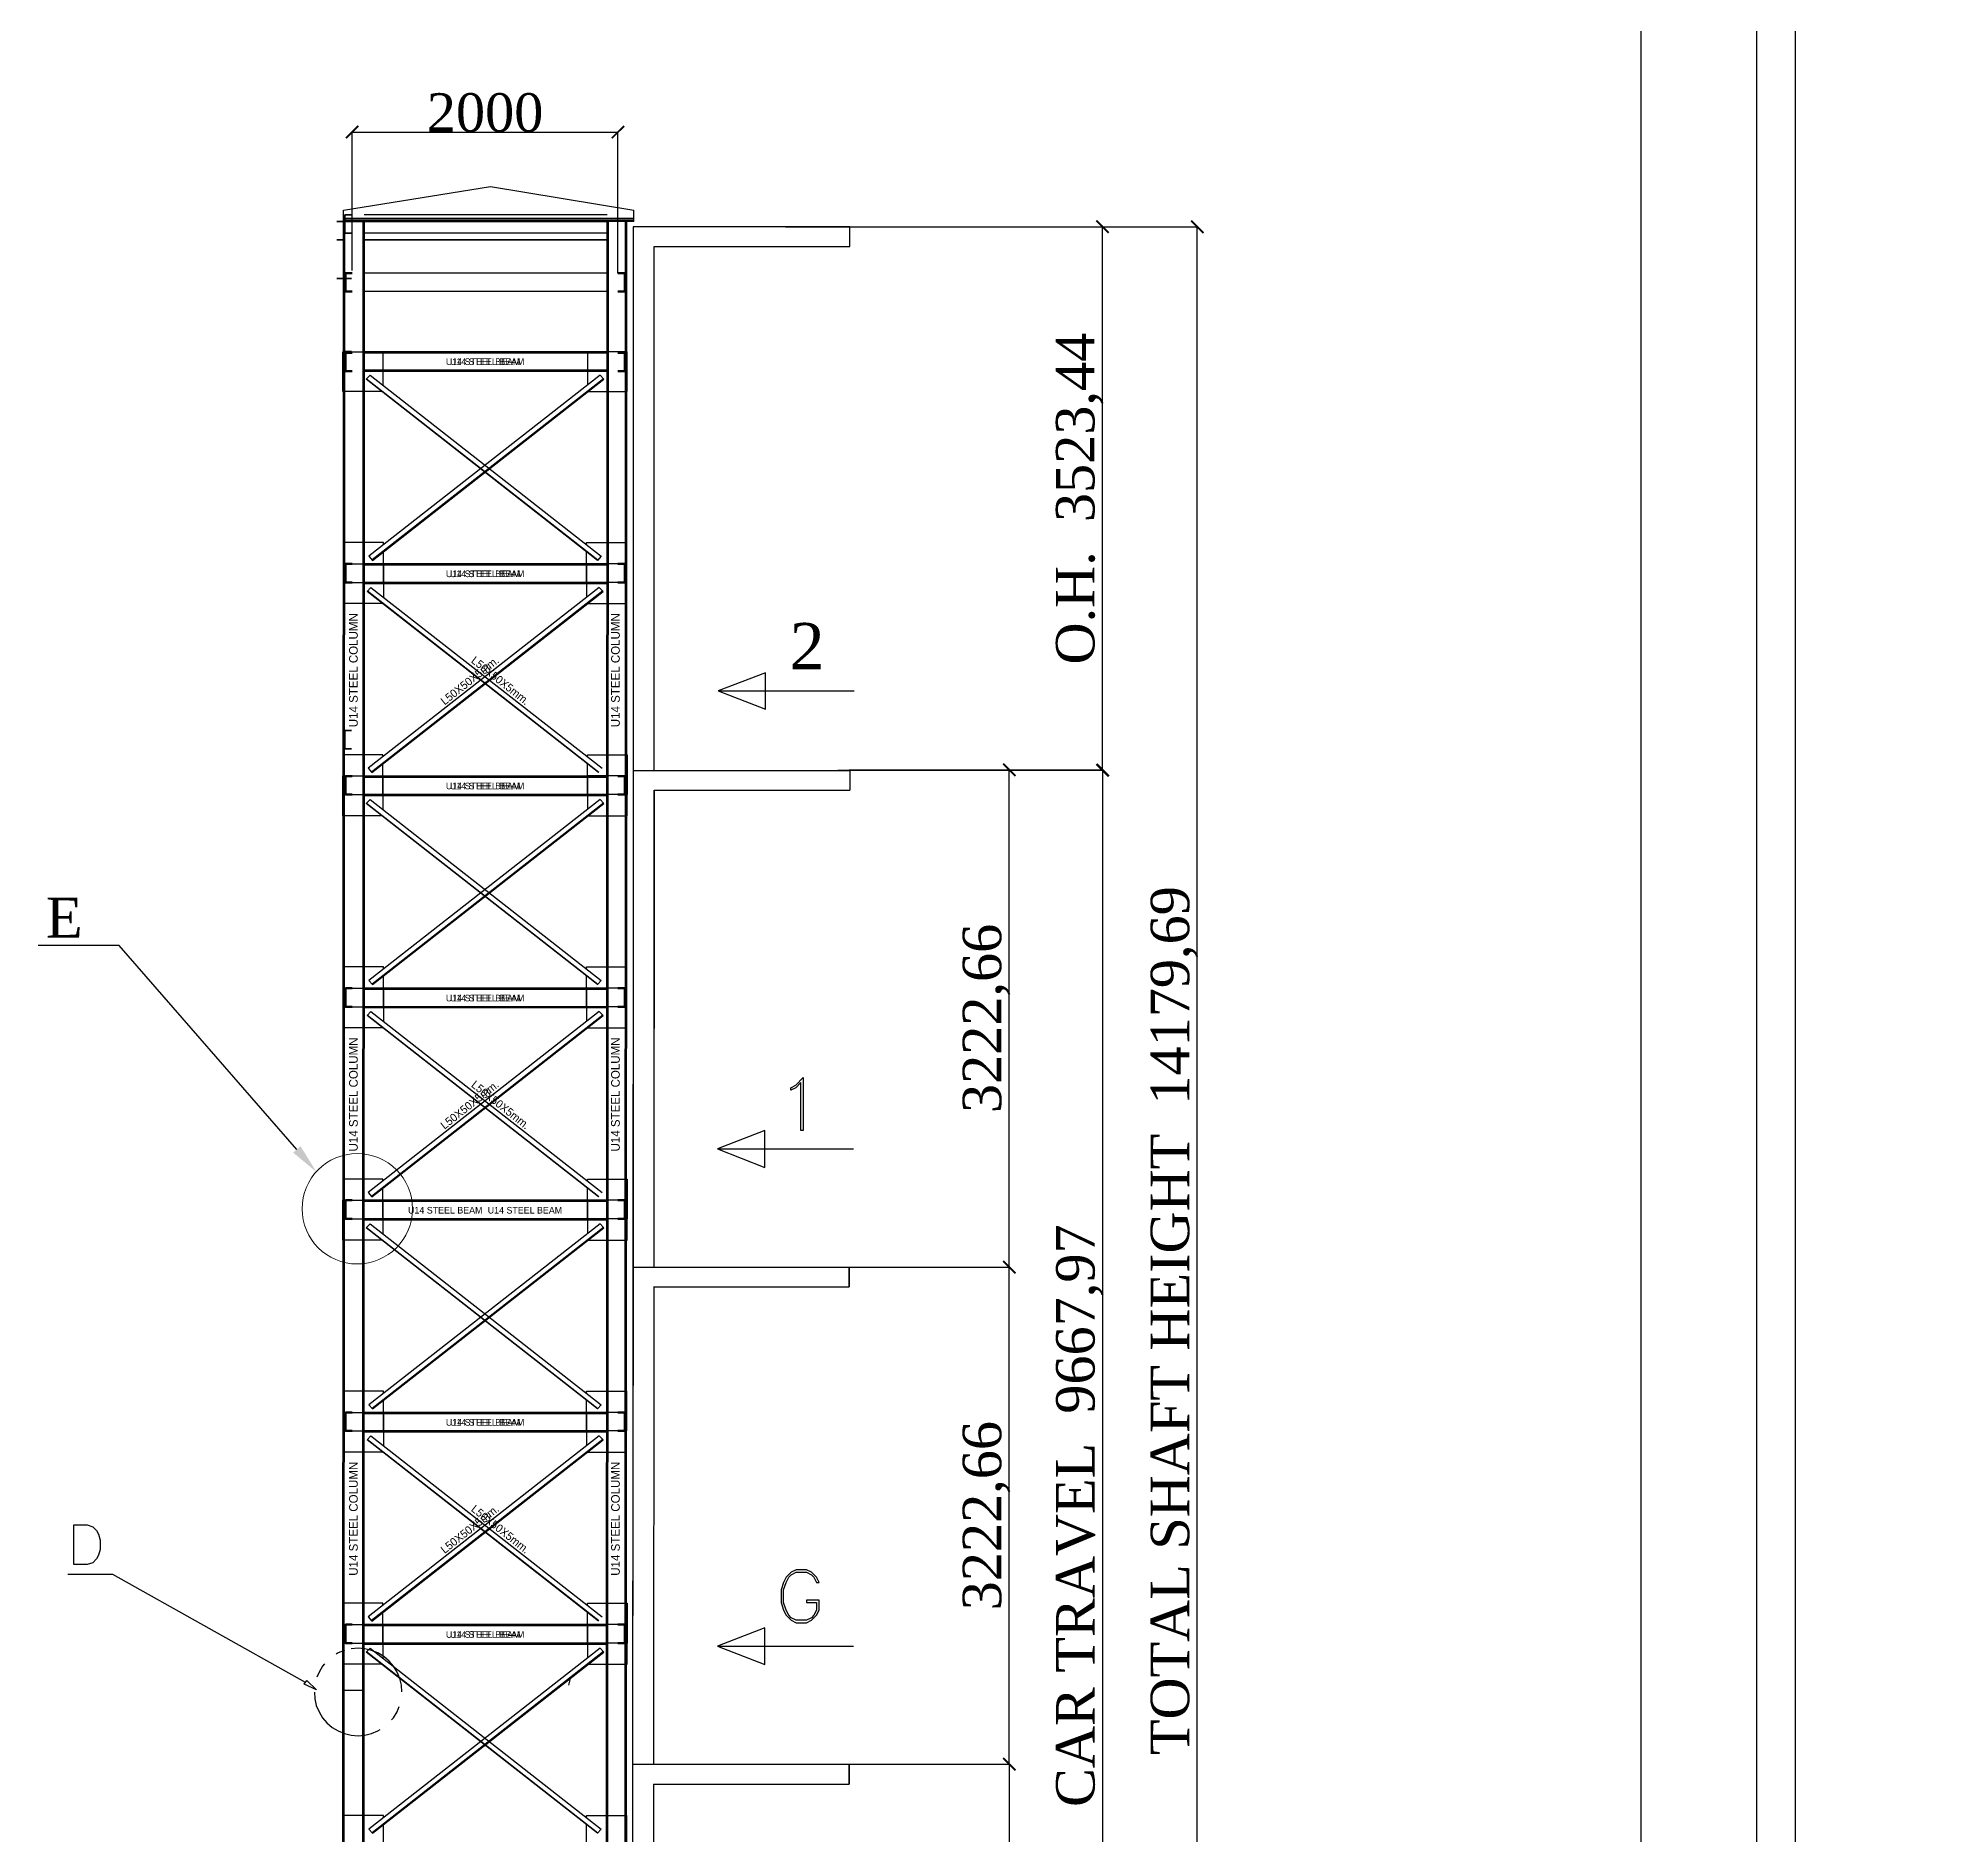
# Model space of a CAD drawing. Header units: millimetres. Extents: x -23396 to 106750, y 116 to 66281.
# Drawn here: x 51365 to 63702, y 42500 to 54147 of the extents above; entities that cross this region are included whole.
import ezdxf
from ezdxf import colors
from ezdxf.entities.mleader import LeaderData, LeaderLine
from ezdxf.math import Vec2, Vec3

# ---------------------------------------------------------------- set-up
doc = ezdxf.new("R2010")
doc.units = ezdxf.units.MM
doc.linetypes.add('CENTER', pattern=[50.8, 31.75, -6.35, 6.35, -6.35])
doc.layers.add('CL', color=2, linetype='CENTER', lineweight=0)
doc.layers.add('Wall', color=1, linetype='Continuous', lineweight=50)
doc.styles.add('Century Gothic$001H0', font='cent.shx')
doc.styles.add('nassar2', font='cent.shx', dxfattribs={"height": 60})
doc.dimstyles.new('Copy of ISO-25', dxfattribs={"dimtxt": 250, "dimasz": 80, "dimexe": 1.25, "dimexo": 0.625, "dimtad": 1, "dimtxsty": 'Century Gothic$001H0', "dimblk": 'ARCHTICK', "dimcen": 2.5, "dimadec": 0, "dimazin": 0, "dimtfac": 1, "dimtmove": 0, "dimatfit": 3, "dimfxl": 1, "dimarcsym": 0})

# ---------------------------------------------------------------- blocks, each defined once
blk = doc.blocks.new('upn st')
at = {"color": 0}
blk.add_line((200, -6199.87), (200, -200), dxfattribs=at)
at = {"linetype": 'Continuous'}
for points in [[(0, 0), (8999.558, 0), (8999.558, -6399.87), (0, -6399.87)], [(150, -150), (8849.558, -150), (8849.558, -6249.87), (150, -6249.87)], [(200, -200), (8799.558, -200), (8799.558, -6199.87), (200, -6199.87)]]:
    blk.add_lwpolyline(points, close=True, dxfattribs=at)
blk = doc.blocks.new('_ArchTick')
at = {"color": 0, "linetype": 'ByBlock', "const_width": 0.15}
blk.add_lwpolyline([(-0.5, -0.5), (0.5, 0.5)], dxfattribs=at)
blk = doc.blocks.new('*D271')
at = {"color": 0, "linetype": 'Continuous', "lineweight": -2, "transparency": 16777216}
for p, q in [((53401, 52640), (53401, 53539)), ((53401, 53538), (55123, 53538)), ((55123, 52624), (55123, 53539))]:
    blk.add_line(p, q, dxfattribs=at)
at = {"layer": 'Defpoints', "color": 0, "linetype": 'Continuous', "transparency": 16777216}
for p in [(55123, 53538), (53401, 52640), (55123, 52624)]:
    blk.add_point(p, dxfattribs=at)
at = {"color": 0, "linetype": 'Continuous', "lineweight": -2, "transparency": 16777216, "xscale": 80, "yscale": 80, "zscale": 80, "rotation": 180}
blk.add_blockref('_ArchTick', (53401, 53538), dxfattribs=at)
at = {"color": 0, "linetype": 'Continuous', "lineweight": -2, "transparency": 16777216, "xscale": 80, "yscale": 80, "zscale": 80}
blk.add_blockref('_ArchTick', (55123, 53538), dxfattribs=at)
at = {"color": 0, "linetype": 'Continuous', "transparency": 16777216, "insert": (54262, 53663), "char_height": 250, "attachment_point": 5, "style": 'Century Gothic$001H0'}
blk.add_mtext('2000', dxfattribs=at)
blk = doc.blocks.new('*D278')
at = {"color": 0, "linetype": 'Continuous', "lineweight": -2, "transparency": 16777216}
for p, q in [((56621, 42959), (57660, 42959)), ((57659, 42959), (57659, 39736)), ((56621, 39736), (57660, 39736))]:
    blk.add_line(p, q, dxfattribs=at)
at = {"layer": 'Defpoints', "color": 0, "linetype": 'Continuous', "transparency": 16777216}
for p in [(56621, 42959), (56621, 39736), (57659, 39736)]:
    blk.add_point(p, dxfattribs=at)
at = {"color": 0, "linetype": 'Continuous', "lineweight": -2, "transparency": 16777216, "xscale": 80, "yscale": 80, "zscale": 80}
for p, rotation in [((57659, 42959), 90), ((57659, 39736), 270)]:
    blk.add_blockref('_ArchTick', p, dxfattribs=dict(at, rotation=rotation))
at = {"color": 0, "linetype": 'Continuous', "transparency": 16777216, "insert": (57511, 41347), "char_height": 250, "attachment_point": 5, "rotation": 90, "style": 'Century Gothic$001H0'}
blk.add_mtext('3222,66', dxfattribs=at)
blk = doc.blocks.new('*D272')
at = {"color": 0, "linetype": 'Continuous', "lineweight": -2, "transparency": 16777216}
for p, q in [((56621, 46181), (57660, 46181)), ((57659, 42959), (57659, 46181)), ((56915, 42959), (57660, 42959))]:
    blk.add_line(p, q, dxfattribs=at)
at = {"layer": 'Defpoints', "color": 0, "linetype": 'Continuous', "transparency": 16777216}
for p in [(56621, 46181), (57659, 46181), (56915, 42959)]:
    blk.add_point(p, dxfattribs=at)
at = {"color": 0, "linetype": 'Continuous', "lineweight": -2, "transparency": 16777216, "xscale": 80, "yscale": 80, "zscale": 80}
for p, rotation in [((57659, 46181), 90), ((57659, 42959), 270)]:
    blk.add_blockref('_ArchTick', p, dxfattribs=dict(at, rotation=rotation))
at = {"color": 0, "linetype": 'Continuous', "transparency": 16777216, "insert": (57511, 44570), "char_height": 250, "attachment_point": 5, "rotation": 90, "style": 'Century Gothic$001H0'}
blk.add_mtext('3222,66', dxfattribs=at)
blk = doc.blocks.new('*D273')
at = {"color": 0, "linetype": 'Continuous', "lineweight": -2, "transparency": 16777216}
for p, q in [((56209, 52924), (58265, 52924)), ((58263, 49401), (58263, 52924)), ((56547, 49401), (58265, 49401))]:
    blk.add_line(p, q, dxfattribs=at)
at = {"layer": 'Defpoints', "color": 0, "linetype": 'Continuous', "transparency": 16777216}
for p in [(56209, 52924), (58263, 52924), (56547, 49401)]:
    blk.add_point(p, dxfattribs=at)
at = {"color": 0, "linetype": 'Continuous', "lineweight": -2, "transparency": 16777216, "xscale": 80, "yscale": 80, "zscale": 80}
for p, rotation in [((58263, 52924), 90), ((58263, 49401), 270)]:
    blk.add_blockref('_ArchTick', p, dxfattribs=dict(at, rotation=rotation))
at = {"color": 0, "linetype": 'Continuous', "transparency": 16777216, "insert": (58115, 51162), "char_height": 250, "attachment_point": 5, "rotation": 90, "style": 'Century Gothic$001H0'}
blk.add_mtext('O.H.  3523,44', dxfattribs=at)
blk = doc.blocks.new('*D275')
at = {"color": 0, "linetype": 'Continuous', "lineweight": -2, "transparency": 16777216}
for p, q in [((56621, 49404), (57660, 49404)), ((57659, 46181), (57659, 49404)), ((56915, 46181), (57660, 46181))]:
    blk.add_line(p, q, dxfattribs=at)
at = {"layer": 'Defpoints', "color": 0, "linetype": 'Continuous', "transparency": 16777216}
for p in [(56621, 49404), (57659, 49404), (56915, 46181)]:
    blk.add_point(p, dxfattribs=at)
at = {"color": 0, "linetype": 'Continuous', "lineweight": -2, "transparency": 16777216, "xscale": 80, "yscale": 80, "zscale": 80}
for p, rotation in [((57659, 49404), 90), ((57659, 46181), 270)]:
    blk.add_blockref('_ArchTick', p, dxfattribs=dict(at, rotation=rotation))
at = {"color": 0, "linetype": 'Continuous', "transparency": 16777216, "insert": (57511, 47793), "char_height": 250, "attachment_point": 5, "rotation": 90, "style": 'Century Gothic$001H0'}
blk.add_mtext('3222,66', dxfattribs=at)
blk = doc.blocks.new('*D276')
at = {"color": 0, "linetype": 'Continuous', "lineweight": -2, "transparency": 16777216}
for p, q in [((57141, 49404), (58266, 49404)), ((58265, 39736), (58265, 49404)), ((57141, 39736), (58266, 39736))]:
    blk.add_line(p, q, dxfattribs=at)
at = {"layer": 'Defpoints', "color": 0, "linetype": 'Continuous', "transparency": 16777216}
for p in [(57141, 49404), (58265, 49404), (57141, 39736)]:
    blk.add_point(p, dxfattribs=at)
at = {"color": 0, "linetype": 'Continuous', "lineweight": -2, "transparency": 16777216, "xscale": 80, "yscale": 80, "zscale": 80}
for p, rotation in [((58265, 49404), 90), ((58265, 39736), 270)]:
    blk.add_blockref('_ArchTick', p, dxfattribs=dict(at, rotation=rotation))
at = {"color": 0, "linetype": 'Continuous', "transparency": 16777216, "insert": (58116, 44570), "char_height": 250, "attachment_point": 5, "rotation": 90, "style": 'Century Gothic$001H0'}
blk.add_mtext('CAR TRAVEL  9667,97', dxfattribs=at)
blk = doc.blocks.new('*D277')
at = {"color": 0, "linetype": 'Continuous', "lineweight": -2, "transparency": 16777216}
for p, q in [((57141, 52924), (58879, 52924)), ((58877, 38744), (58877, 52924)), ((57141, 38744), (58879, 38744))]:
    blk.add_line(p, q, dxfattribs=at)
at = {"layer": 'Defpoints', "color": 0, "linetype": 'Continuous', "transparency": 16777216}
for p in [(57141, 52924), (58877, 52924), (57141, 38744)]:
    blk.add_point(p, dxfattribs=at)
at = {"color": 0, "linetype": 'Continuous', "lineweight": -2, "transparency": 16777216, "xscale": 80, "yscale": 80, "zscale": 80}
for p, rotation in [((58877, 52924), 90), ((58877, 38744), 270)]:
    blk.add_blockref('_ArchTick', p, dxfattribs=dict(at, rotation=rotation))
at = {"color": 0, "linetype": 'Continuous', "transparency": 16777216, "insert": (58729, 45834), "char_height": 250, "attachment_point": 5, "rotation": 90, "style": 'Century Gothic$001H0'}
blk.add_mtext('TOTAL SHAFT HEIGHT  14179,69', dxfattribs=at)

msp = doc.modelspace()

# ---------------------------------------------------------------- linework, layer by layer
at = {"color": 0}
for p, q in [((53344.138, 53031.253), (54296.111, 53185.941)), ((54296.111, 53185.941), (55224.837, 53031.253)), ((53344.31, 52958.55), (53300.654, 52958.55)), ((53300.654, 52958.55), (53344.31, 52958.55)), ((53340.013, 38751.105), (53344.31, 52958.55)), ((55224.837, 52976.726), (53342.505, 52976.726)), ((55224.837, 52967.616), (53342.505, 52967.616)), ((55224.837, 52958.55), (53342.505, 52958.55)), ((53344.31, 52958.55), (53344.31, 53031.339)), ((53344.31, 52958.55), (53478.931, 52958.55)), ((53344.31, 52838.538), (53344.31, 52958.55)), ((53344.31, 52958.55), (53344.31, 52838.538)), ((53348.607, 38751.105), (53352.904, 52958.55)), ((53353.419, 52882.194), (53353.419, 53002.249)), ((53353.419, 53002.249), (53397.076, 53002.249)), ((53397.076, 53002.249), (53353.419, 53002.249)), ((53353.419, 53002.249), (53353.419, 52882.194)), ((53397.076, 53002.249), (53353.419, 53002.249)), ((53353.419, 53002.249), (53353.419, 52882.194)), ((53470.337, 52958.55), (53466.041, 38751.105)), ((53478.931, 52958.55), (53474.634, 38751.105)), ((55052.189, 53002.249), (53478.931, 53002.249)), ((53480.736, 52958.55), (55053.994, 52958.55)), ((55053.994, 52958.55), (53480.736, 52958.55)), ((55047.892, 38751.105), (55052.189, 52958.636)), ((55192.396, 52958.636), (55055.97, 52958.636)), ((55056.486, 38751.105), (55060.783, 52958.636)), ((55168.591, 38751.105), (55172.888, 52958.636)), ((55177.185, 38751.105), (55181.482, 52958.636)), ((55224.837, 52958.55), (55224.837, 53031.253)), ((53300.654, 52838.538), (53344.31, 52838.538)), ((53344.31, 52838.538), (53300.654, 52838.538)), ((53397.076, 52882.194), (53353.419, 52882.194)), ((53353.419, 52882.194), (53397.076, 52882.194)), ((53397.076, 52882.194), (53353.419, 52882.194)), ((55052.189, 52882.194), (53478.931, 52882.194)), ((53480.736, 52838.495), (55053.994, 52838.495)), ((55053.994, 52838.495), (53480.736, 52838.495)), ((56624.845, 52924.089), (55220.541, 52924.089)), ((55220.541, 52924.089), (55220.541, 45413.109)), ((56624.845, 52796.73), (56624.845, 52924.089)), ((55356.966, 49400.651), (55356.966, 52796.73)), ((55356.966, 52796.73), (56624.845, 52796.73)), ((53300.654, 52589.062), (53344.31, 52589.062)), ((53344.31, 52589.062), (53300.654, 52589.062)), ((53353.419, 52503.554), (53353.419, 52623.609)), ((53353.419, 52623.609), (53397.076, 52623.609)), ((53397.076, 52623.609), (53353.419, 52623.609)), ((53353.419, 52623.609), (53353.419, 52503.554)), ((53397.076, 52623.609), (53353.419, 52623.609)), ((53353.419, 52623.609), (53353.419, 52503.554)), ((53397.076, 52589.062), (53353.419, 52589.062)), ((53353.419, 52589.062), (53397.076, 52589.062)), ((53397.076, 52589.062), (53353.419, 52589.062)), ((55052.189, 52623.651), (53478.931, 52623.651)), ((55052.189, 52503.597), (53478.931, 52503.597)), ((53397.076, 52116.748), (53353.419, 52116.748)), ((53353.419, 52116.748), (53397.076, 52116.748)), ((53397.076, 52116.748), (53353.419, 52116.748)), ((55047.763, 52114.128), (53476.31, 52114.128)), ((53476.31, 52114.128), (55047.763, 52114.128)), ((55047.763, 52107.683), (53476.31, 52107.683)), ((53476.31, 52107.683), (55047.763, 52107.683)), ((55047.763, 51994.073), (53476.31, 51994.073)), ((53476.31, 51994.073), (55047.763, 51994.073)), ((55047.763, 51987.628), (53476.31, 51987.628)), ((53476.31, 51987.628), (55047.763, 51987.628)), ((55047.763, 50739.128), (53476.31, 50739.128)), ((53476.31, 50739.128), (55047.763, 50739.128)), ((55047.763, 50732.683), (53476.31, 50732.683)), ((53476.31, 50732.683), (55047.763, 50732.683)), ((55047.763, 50619.073), (53476.31, 50619.073)), ((53476.31, 50619.073), (55047.763, 50619.073)), ((55047.763, 50612.628), (53476.31, 50612.628)), ((53476.31, 50612.628), (55047.763, 50612.628)), ((56079.142, 50033.667), (55771.701, 49915.417)), ((56079.142, 49797.167), (56079.142, 50033.667)), ((55771.701, 49915.417), (56653.935, 49915.417)), ((55771.701, 49915.417), (56079.142, 49797.167)), ((53353.419, 49539.741), (53353.419, 49659.796)), ((53353.419, 49659.796), (53397.076, 49659.796)), ((53397.076, 49659.796), (53353.419, 49659.796)), ((53353.419, 49659.796), (53353.419, 49539.741)), ((53397.076, 49659.796), (53353.419, 49659.796)), ((53353.419, 49659.796), (53353.419, 49539.741)), ((53397.076, 49539.741), (53353.419, 49539.741)), ((53353.419, 49539.741), (53397.076, 49539.741)), ((53397.076, 49539.741), (53353.419, 49539.741)), ((55047.763, 49364.128), (53476.31, 49364.128)), ((53476.31, 49364.128), (55047.763, 49364.128)), ((55047.763, 49357.683), (53476.31, 49357.683)), ((53476.31, 49357.683), (55047.763, 49357.683)), ((55220.541, 49400.651), (56624.845, 49400.651)), ((56624.845, 49400.651), (56624.845, 49273.335)), ((55047.763, 49244.073), (53476.31, 49244.073)), ((53476.31, 49244.073), (55047.763, 49244.073)), ((55047.763, 49237.628), (53476.31, 49237.628)), ((53476.31, 49237.628), (55047.763, 49237.628)), ((55356.966, 49273.335), (55354.862, 46181.433)), ((55356.966, 49273.335), (56624.845, 49273.335)), ((55356.966, 46181.433), (55356.966, 49273.335)), ((55220.541, 48979.558), (55216.244, 42537.683)), ((55220.541, 48979.558), (55216.244, 38751.148)), ((55047.763, 47989.128), (53476.31, 47989.128)), ((53476.31, 47989.128), (55047.763, 47989.128)), ((55047.763, 47982.683), (53476.31, 47982.683)), ((53476.31, 47982.683), (55047.763, 47982.683)), ((55047.763, 47869.073), (53476.31, 47869.073)), ((53476.31, 47869.073), (55047.763, 47869.073)), ((55047.763, 47862.628), (53476.31, 47862.628)), ((53476.31, 47862.628), (55047.763, 47862.628)), ((56274.908, 47360.109), (56324.021, 47409.265)), ((56307.65, 47376.523), (56274.908, 47343.78)), ((56307.65, 47065.472), (56307.65, 47376.523)), ((56324.021, 47409.265), (56324.021, 47065.472)), ((56242.166, 47343.78), (56274.908, 47360.109)), ((56274.908, 47343.78), (56242.166, 47327.366)), ((56242.166, 47327.366), (56242.166, 47343.78)), ((56074.845, 47065.472), (55767.404, 46947.222)), ((56074.845, 46827.21), (56074.845, 47065.472)), ((56324.021, 47065.472), (56307.65, 47065.472)), ((55767.404, 46947.222), (56649.638, 46947.222)), ((55767.404, 46947.222), (56074.845, 46827.21)), ((55047.763, 46614.128), (53476.31, 46614.128)), ((53476.31, 46614.128), (55047.763, 46614.128)), ((55047.763, 46607.683), (53476.31, 46607.683)), ((53476.31, 46607.683), (55047.763, 46607.683)), ((55047.763, 46494.073), (53476.31, 46494.073)), ((53476.31, 46494.073), (55047.763, 46494.073)), ((55047.763, 46487.628), (53476.31, 46487.628)), ((53476.31, 46487.628), (55047.763, 46487.628)), ((55220.541, 46181.433), (56620.548, 46181.433)), ((56620.548, 46181.433), (56620.548, 46052.269)), ((56620.548, 46052.269), (56620.548, 46181.433)), ((55354.775, 46052.269), (55352.669, 42958.776)), ((55352.669, 46052.269), (56620.548, 46052.269)), ((55356.966, 45834.202), (55356.966, 46052.269)), ((55047.763, 45239.128), (53476.31, 45239.128)), ((53476.31, 45239.128), (55047.763, 45239.128)), ((55047.763, 45232.683), (53476.31, 45232.683)), ((53476.31, 45232.683), (55047.763, 45232.683)), ((55047.763, 45119.073), (53476.31, 45119.073)), ((53476.31, 45119.073), (55047.763, 45119.073)), ((55047.763, 45112.628), (53476.31, 45112.628)), ((53476.31, 45112.628), (55047.763, 45112.628)), ((51597.656, 44252.953), (51597.656, 44509.476)), ((51597.656, 44509.476), (51683.164, 44509.476)), ((51683.164, 44509.476), (51719.558, 44498.519)), ((51719.558, 44498.519), (51744.996, 44473.082)), ((51744.996, 44473.082), (51757.757, 44449.449)), ((51757.757, 44449.449), (51768.672, 44411.25)), ((51757.757, 44313.023), (51744.996, 44289.304)), ((51768.672, 44351.179), (51757.757, 44313.023)), ((51768.672, 44411.25), (51768.672, 44351.179)), ((51850.527, 44189.316), (51557.652, 44189.316)), ((51683.164, 44252.953), (51597.656, 44252.953)), ((51719.558, 44263.867), (51683.164, 44252.953)), ((51744.996, 44289.304), (51719.558, 44263.867)), ((53097.437, 43489.011), (51850.527, 44189.316)), ((56213.076, 44170.28), (56196.705, 44137.538)), ((56245.818, 44203.023), (56213.076, 44170.28)), ((56213.076, 44137.538), (56229.447, 44170.28)), ((56229.447, 44170.28), (56245.818, 44186.609)), ((56278.56, 44219.351), (56245.818, 44203.023)), ((56245.818, 44186.609), (56278.56, 44203.023)), ((56344.044, 44219.351), (56278.56, 44219.351)), ((56278.56, 44203.023), (56344.044, 44203.023)), ((56376.787, 44203.023), (56344.044, 44219.351)), ((56344.044, 44203.023), (56376.787, 44186.609)), ((56409.529, 44170.28), (56376.787, 44203.023)), ((56376.787, 44186.609), (56393.158, 44170.28)), ((56393.158, 44170.28), (56409.529, 44137.538)), ((56425.9, 44137.538), (56409.529, 44170.28)), ((56196.705, 44137.538), (56180.334, 44088.382)), ((56180.334, 44088.382), (56180.334, 44006.526)), ((56196.705, 44088.382), (56213.076, 44137.538)), ((56196.705, 44006.526), (56196.705, 44088.382)), ((56409.529, 44137.538), (56425.9, 44137.538)), ((56180.334, 44006.526), (56196.705, 43957.413)), ((56213.076, 43957.413), (56196.705, 44006.526)), ((56196.705, 43957.413), (56213.076, 43924.671)), ((56229.447, 43924.671), (56213.076, 43957.413)), ((56213.076, 43924.671), (56245.818, 43891.886)), ((56245.818, 43908.3), (56229.447, 43924.671)), ((56344.044, 44022.898), (56344.044, 44006.526)), ((56425.9, 44022.898), (56344.044, 44022.898)), ((56344.044, 44006.526), (56409.529, 44006.526)), ((56393.158, 43924.671), (56376.787, 43908.3)), ((56376.787, 43891.886), (56409.529, 43924.671)), ((56409.529, 43957.413), (56393.158, 43924.671)), ((56409.529, 44006.526), (56409.529, 43957.413)), ((56409.529, 43924.671), (56425.9, 43957.413)), ((56425.9, 43957.413), (56425.9, 44022.898)), ((55047.763, 43864.128), (53476.31, 43864.128)), ((53476.31, 43864.128), (55047.763, 43864.128)), ((55047.763, 43857.683), (53476.31, 43857.683)), ((53476.31, 43857.683), (55047.763, 43857.683)), ((56074.845, 43842.816), (55767.404, 43724.566)), ((56074.845, 43604.554), (56074.845, 43842.816)), ((56278.56, 43891.886), (56245.818, 43908.3)), ((56245.818, 43891.886), (56278.56, 43875.558)), ((56344.044, 43891.886), (56278.56, 43891.886)), ((56278.56, 43875.558), (56344.044, 43875.558)), ((56376.787, 43908.3), (56344.044, 43891.886)), ((56344.044, 43875.558), (56376.787, 43891.886)), ((53310.261, 43679.964), (53297.5, 43672.703)), ((53350.265, 43696.379), (53310.261, 43679.964)), ((53439.382, 43710.859), (53393.922, 43707.25)), ((53483.039, 43707.25), (53439.382, 43710.859)), ((55047.763, 43744.073), (53476.31, 43744.073)), ((53476.31, 43744.073), (55047.763, 43744.073)), ((55047.763, 43737.628), (53476.31, 43737.628)), ((53476.31, 43737.628), (55047.763, 43737.628)), ((53526.695, 43696.379), (53483.039, 43707.25)), ((53566.742, 43679.964), (53526.695, 43696.379)), ((53604.941, 43656.332), (53566.742, 43679.964)), ((55767.404, 43724.566), (56649.638, 43724.566)), ((55767.404, 43724.566), (56074.845, 43604.554)), ((53186.554, 43556.257), (53171.988, 43523.515)), ((53208.382, 43594.457), (53186.554, 43556.257)), ((53221.101, 43609.023), (53208.382, 43594.457)), ((53639.488, 43627.199), (53604.941, 43656.332)), ((53668.578, 43594.457), (53639.488, 43627.199)), ((53692.254, 43556.257), (53668.578, 43594.457)), ((53708.625, 43514.449), (53692.254, 43556.257)), ((53090.132, 43478.054), (53106.504, 43501.73)), ((53170.183, 43441.703), (53090.132, 43478.054)), ((53170.183, 43441.703), (53090.132, 43478.054)), ((53106.504, 43501.73), (53170.183, 43441.703)), ((53106.504, 43501.73), (53170.183, 43441.703)), ((53338.209, 43439.855), (53474.634, 43439.855)), ((53719.539, 43470.75), (53708.625, 43514.449)), ((53723.148, 43427.136), (53719.539, 43470.75)), ((54804.535, 43470.75), (54815.449, 43514.449)), ((53155.617, 43425.289), (53159.269, 43383.48)), ((53159.269, 43383.48), (53168.379, 43339.867)), ((53168.379, 43339.867), (53186.554, 43297.972)), ((53692.254, 43297.972), (53704.972, 43332.562)), ((53186.554, 43297.972), (53208.382, 43259.773)), ((53208.382, 43259.773), (53237.472, 43227.031)), ((53237.472, 43227.031), (53272.062, 43197.898)), ((53272.062, 43197.898), (53310.261, 43174.308)), ((53566.742, 43174.308), (53581.265, 43183.418)), ((53655.859, 43247.054), (53668.578, 43259.773)), ((53668.578, 43259.773), (53692.254, 43297.972)), ((53310.261, 43174.308), (53350.265, 43157.937)), ((53350.265, 43157.937), (53393.922, 43146.98)), ((53393.922, 43146.98), (53439.382, 43143.371)), ((53439.382, 43143.371), (53483.039, 43146.98)), ((53483.039, 43146.98), (53526.695, 43157.937)), ((53526.695, 43157.937), (53566.742, 43174.308)), ((55218.012, 42959.366), (56620.548, 42958.776)), ((56620.548, 42958.776), (56620.548, 42829.612)), ((56620.548, 42829.612), (56620.548, 42958.776)), ((55352.669, 42829.612), (55352.669, 39736.12)), ((55352.669, 42829.612), (56620.548, 42829.612))]:
    msp.add_line(p, q, dxfattribs=at)
at = {"linetype": 'Continuous'}
for p, q in [((53494.556, 51938.721), (54992.993, 50764.564)), ((55029.517, 51938.721), (53531.081, 50764.564)), ((53509.719, 50788.822), (53533.454, 50761.868)), ((55014.354, 50788.822), (54990.619, 50761.868)), ((53500.112, 50563.633), (54998.549, 49389.651)), ((55023.961, 50563.633), (53525.525, 49389.651)), ((53504.163, 49413.91), (53527.898, 49386.956)), ((53494.556, 49188.721), (54992.993, 48014.564)), ((55029.517, 49188.721), (53531.081, 48014.564)), ((53509.719, 48038.822), (53533.454, 48011.868)), ((55014.354, 48038.822), (54990.619, 48011.868)), ((53500.112, 47813.633), (54998.549, 46639.651)), ((55023.961, 47813.633), (53525.525, 46639.651)), ((53504.163, 46663.91), (53527.898, 46636.956)), ((53494.556, 46438.721), (54992.993, 45264.564)), ((55029.517, 46438.721), (53531.081, 45264.564)), ((53509.719, 45288.822), (53533.454, 45261.868)), ((55014.354, 45288.822), (54990.619, 45261.868)), ((53500.112, 45063.633), (54998.549, 43889.651)), ((55023.961, 45063.633), (53525.525, 43889.651)), ((53504.163, 43913.91), (53527.898, 43886.956)), ((53494.556, 43688.721), (54992.993, 42514.564)), ((55029.517, 43688.721), (53531.081, 42514.564)), ((53509.719, 42538.822), (53533.454, 42511.868)), ((55014.354, 42538.822), (54990.619, 42511.868))]:
    msp.add_line(p, q, dxfattribs=at)
for points in [[(53593.823, 51856.403), (53340.881, 51856.403), (53340.881, 52114.216), (53598.694, 52114.216), (53598.694, 51897.922)], [(54930.251, 51856.403), (55183.192, 51856.403), (55183.192, 52114.216), (54925.38, 52114.216), (54925.38, 51897.922)], [(54990.619, 50761.868), (53492.059, 51936.145), (53517.029, 51961.902), (55014.354, 50788.822)], [(53533.454, 50761.868), (55032.014, 51936.145), (55007.044, 51961.902), (53509.719, 50788.822)], [(53604.208, 50862.849), (53604.208, 50876.886), (53346.396, 50876.886), (53346.396, 50619.073), (53604.208, 50619.073), (53604.208, 50817.311)], [(54919.865, 50862.849), (54919.865, 50876.886), (55177.678, 50876.886), (55177.678, 50619.073), (54919.865, 50619.073), (54919.865, 50817.311)], [(53599.394, 50481.316), (53346.437, 50481.316), (53346.437, 50739.128), (53604.25, 50739.128), (53604.25, 50522.844)], [(54924.68, 50481.316), (55177.636, 50481.316), (55177.636, 50739.128), (54919.824, 50739.128), (54919.824, 50522.844)], [(54996.175, 49386.956), (53497.615, 50561.058), (53522.585, 50586.814), (55019.91, 49413.91)], [(53527.898, 49386.956), (55026.458, 50561.058), (55001.488, 50586.814), (53504.163, 49413.91)], [(53598.652, 49487.926), (53598.652, 49501.973), (53340.84, 49501.973), (53340.84, 49244.161), (53598.652, 49244.161), (53598.652, 49442.391)], [(54925.421, 49487.926), (54925.421, 49501.973), (55183.234, 49501.973), (55183.234, 49244.161), (54925.421, 49244.161), (54925.421, 49442.391)], [(53593.823, 49106.403), (53340.881, 49106.403), (53340.881, 49364.216), (53598.694, 49364.216), (53598.694, 49147.922)], [(54930.251, 49106.403), (55183.192, 49106.403), (55183.192, 49364.216), (54925.38, 49364.216), (54925.38, 49147.922)], [(54990.619, 48011.868), (53492.059, 49186.145), (53517.029, 49211.902), (55014.354, 48038.822)], [(53533.454, 48011.868), (55032.014, 49186.145), (55007.044, 49211.902), (53509.719, 48038.822)], [(53604.208, 48112.849), (53604.208, 48126.886), (53346.396, 48126.886), (53346.396, 47869.073), (53604.208, 47869.073), (53604.208, 48067.311)], [(54919.865, 48112.849), (54919.865, 48126.886), (55177.678, 48126.886), (55177.678, 47869.073), (54919.865, 47869.073), (54919.865, 48067.311)], [(53599.394, 47731.316), (53346.437, 47731.316), (53346.437, 47989.128), (53604.25, 47989.128), (53604.25, 47772.844)], [(54924.68, 47731.316), (55177.636, 47731.316), (55177.636, 47989.128), (54919.824, 47989.128), (54919.824, 47772.844)], [(54996.175, 46636.956), (53497.615, 47811.058), (53522.585, 47836.814), (55019.91, 46663.91)], [(53527.898, 46636.956), (55026.458, 47811.058), (55001.488, 47836.814), (53504.163, 46663.91)], [(53598.652, 46737.926), (53598.652, 46751.973), (53340.84, 46751.973), (53340.84, 46494.161), (53598.652, 46494.161), (53598.652, 46692.391)], [(54925.421, 46737.926), (54925.421, 46751.973), (55183.234, 46751.973), (55183.234, 46494.161), (54925.421, 46494.161), (54925.421, 46692.391)], [(53593.823, 46356.403), (53340.881, 46356.403), (53340.881, 46614.216), (53598.694, 46614.216), (53598.694, 46397.922)], [(54930.251, 46356.403), (55183.192, 46356.403), (55183.192, 46614.216), (54925.38, 46614.216), (54925.38, 46397.922)], [(54990.619, 45261.868), (53492.059, 46436.145), (53517.029, 46461.902), (55014.354, 45288.822)], [(53533.454, 45261.868), (55032.014, 46436.145), (55007.044, 46461.902), (53509.719, 45288.822)], [(53604.208, 45362.849), (53604.208, 45376.886), (53346.396, 45376.886), (53346.396, 45119.073), (53604.208, 45119.073), (53604.208, 45317.311)], [(54919.865, 45362.849), (54919.865, 45376.886), (55177.678, 45376.886), (55177.678, 45119.073), (54919.865, 45119.073), (54919.865, 45317.311)], [(53599.394, 44981.316), (53346.437, 44981.316), (53346.437, 45239.128), (53604.25, 45239.128), (53604.25, 45022.844)], [(54924.68, 44981.316), (55177.636, 44981.316), (55177.636, 45239.128), (54919.824, 45239.128), (54919.824, 45022.844)], [(54996.175, 43886.956), (53497.615, 45061.058), (53522.585, 45086.814), (55019.91, 43913.91)], [(53527.898, 43886.956), (55026.458, 45061.058), (55001.488, 45086.814), (53504.163, 43913.91)], [(53598.652, 43987.926), (53598.652, 44001.973), (53340.84, 44001.973), (53340.84, 43744.161), (53598.652, 43744.161), (53598.652, 43942.391)], [(54925.421, 43987.926), (54925.421, 44001.973), (55183.234, 44001.973), (55183.234, 43744.161), (54925.421, 43744.161), (54925.421, 43942.391)], [(53593.823, 43606.403), (53340.881, 43606.403), (53340.881, 43864.216), (53598.694, 43864.216), (53598.694, 43647.922)], [(54930.251, 43606.403), (55183.192, 43606.403), (55183.192, 43864.216), (54925.38, 43864.216), (54925.38, 43647.922)], [(54990.619, 42511.868), (53492.059, 43686.145), (53517.029, 43711.902), (55014.354, 42538.822)], [(53533.454, 42511.868), (55032.014, 43686.145), (55007.044, 43711.902), (53509.719, 42538.822)], [(53604.208, 42612.849), (53604.208, 42626.886), (53346.396, 42626.886), (53346.396, 42369.073), (53604.208, 42369.073), (53604.208, 42567.311)], [(54919.865, 42612.849), (54919.865, 42626.886), (55177.678, 42626.886), (55177.678, 42369.073), (54919.865, 42369.073), (54919.865, 42567.311)]]:
    msp.add_lwpolyline(points, dxfattribs=at)
at = {"layer": 'CL', "linetype": 'Continuous'}
msp.add_circle((53433.8, 46559.147), 357.886, dxfattribs=at)
at = {"layer": 'Wall'}
for p, q in [((53357.544, 52503.554), (53357.544, 52623.609)), ((53357.544, 52623.609), (53401.201, 52623.609)), ((53401.201, 52623.609), (53357.544, 52623.609)), ((53357.544, 52623.609), (53357.544, 52503.554)), ((53401.201, 52623.609), (53357.544, 52623.609)), ((53357.544, 52623.609), (53357.544, 52503.554)), ((55166.529, 52623.609), (55122.873, 52623.609)), ((55122.873, 52623.609), (55166.529, 52623.609)), ((55122.873, 52623.609), (55166.529, 52623.609)), ((55166.529, 52503.554), (55166.529, 52623.609)), ((55166.529, 52623.609), (55166.529, 52503.554)), ((55166.529, 52623.609), (55166.529, 52503.554)), ((53401.201, 52503.554), (53357.544, 52503.554)), ((53357.544, 52503.554), (53401.201, 52503.554)), ((53401.201, 52503.554), (53357.544, 52503.554)), ((55122.873, 52503.554), (55166.529, 52503.554)), ((55166.529, 52503.554), (55122.873, 52503.554)), ((55122.873, 52503.554), (55166.529, 52503.554)), ((53357.544, 51987.929), (53357.544, 52107.984)), ((53357.544, 52107.984), (53401.201, 52107.984)), ((53401.201, 52107.984), (53357.544, 52107.984)), ((53357.544, 52107.984), (53357.544, 51987.929)), ((53401.201, 52107.984), (53357.544, 52107.984)), ((53357.544, 52107.984), (53357.544, 51987.929)), ((55166.529, 52107.984), (55122.873, 52107.984)), ((55122.873, 52107.984), (55166.529, 52107.984)), ((55122.873, 52107.984), (55166.529, 52107.984)), ((55166.529, 51987.929), (55166.529, 52107.984)), ((55166.529, 52107.984), (55166.529, 51987.929)), ((55166.529, 52107.984), (55166.529, 51987.929)), ((53401.201, 51987.929), (53357.544, 51987.929)), ((53357.544, 51987.929), (53401.201, 51987.929)), ((53401.201, 51987.929), (53357.544, 51987.929)), ((55122.873, 51987.929), (55166.529, 51987.929)), ((55166.529, 51987.929), (55122.873, 51987.929)), ((55122.873, 51987.929), (55166.529, 51987.929)), ((53357.544, 50619.073), (53357.544, 50739.128)), ((53357.544, 50739.128), (53401.201, 50739.128)), ((53401.201, 50739.128), (53357.544, 50739.128)), ((53357.544, 50739.128), (53357.544, 50619.073)), ((53401.201, 50739.128), (53357.544, 50739.128)), ((53357.544, 50739.128), (53357.544, 50619.073)), ((55166.529, 50739.128), (55122.873, 50739.128)), ((55122.873, 50739.128), (55166.529, 50739.128)), ((55122.873, 50739.128), (55166.529, 50739.128)), ((55166.529, 50619.073), (55166.529, 50739.128)), ((55166.529, 50739.128), (55166.529, 50619.073)), ((55166.529, 50739.128), (55166.529, 50619.073)), ((53401.201, 50619.073), (53357.544, 50619.073)), ((53357.544, 50619.073), (53401.201, 50619.073)), ((53401.201, 50619.073), (53357.544, 50619.073)), ((55122.873, 50619.073), (55166.529, 50619.073)), ((55166.529, 50619.073), (55122.873, 50619.073)), ((55122.873, 50619.073), (55166.529, 50619.073)), ((53357.544, 49244.073), (53357.544, 49364.128)), ((53357.544, 49364.128), (53401.201, 49364.128)), ((53401.201, 49364.128), (53357.544, 49364.128)), ((53357.544, 49364.128), (53357.544, 49244.073)), ((53401.201, 49364.128), (53357.544, 49364.128)), ((53357.544, 49364.128), (53357.544, 49244.073)), ((55166.529, 49364.128), (55122.873, 49364.128)), ((55122.873, 49364.128), (55166.529, 49364.128)), ((55122.873, 49364.128), (55166.529, 49364.128)), ((55166.529, 49244.073), (55166.529, 49364.128)), ((55166.529, 49364.128), (55166.529, 49244.073)), ((55166.529, 49364.128), (55166.529, 49244.073)), ((53401.201, 49244.073), (53357.544, 49244.073)), ((53357.544, 49244.073), (53401.201, 49244.073)), ((53401.201, 49244.073), (53357.544, 49244.073)), ((55122.873, 49244.073), (55166.529, 49244.073)), ((55166.529, 49244.073), (55122.873, 49244.073)), ((55122.873, 49244.073), (55166.529, 49244.073)), ((53357.544, 47869.073), (53357.544, 47989.128)), ((53357.544, 47989.128), (53401.201, 47989.128)), ((53401.201, 47989.128), (53357.544, 47989.128)), ((53357.544, 47989.128), (53357.544, 47869.073)), ((53401.201, 47989.128), (53357.544, 47989.128)), ((53357.544, 47989.128), (53357.544, 47869.073)), ((53401.201, 47869.073), (53357.544, 47869.073)), ((53357.544, 47869.073), (53401.201, 47869.073)), ((53401.201, 47869.073), (53357.544, 47869.073)), ((55166.529, 47989.128), (55122.873, 47989.128)), ((55122.873, 47989.128), (55166.529, 47989.128)), ((55122.873, 47989.128), (55166.529, 47989.128)), ((55122.873, 47869.073), (55166.529, 47869.073)), ((55166.529, 47869.073), (55122.873, 47869.073)), ((55122.873, 47869.073), (55166.529, 47869.073)), ((55166.529, 47869.073), (55166.529, 47989.128)), ((55166.529, 47989.128), (55166.529, 47869.073)), ((55166.529, 47989.128), (55166.529, 47869.073)), ((53357.544, 46494.073), (53357.544, 46614.128)), ((53357.544, 46614.128), (53401.201, 46614.128)), ((53401.201, 46614.128), (53357.544, 46614.128)), ((53357.544, 46614.128), (53357.544, 46494.073)), ((53401.201, 46614.128), (53357.544, 46614.128)), ((53357.544, 46614.128), (53357.544, 46494.073)), ((55166.529, 46614.128), (55122.873, 46614.128)), ((55122.873, 46614.128), (55166.529, 46614.128)), ((55122.873, 46614.128), (55166.529, 46614.128)), ((55166.529, 46494.073), (55166.529, 46614.128)), ((55166.529, 46614.128), (55166.529, 46494.073)), ((55166.529, 46614.128), (55166.529, 46494.073)), ((53401.201, 46494.073), (53357.544, 46494.073)), ((53357.544, 46494.073), (53401.201, 46494.073)), ((53401.201, 46494.073), (53357.544, 46494.073)), ((55122.873, 46494.073), (55166.529, 46494.073)), ((55166.529, 46494.073), (55122.873, 46494.073)), ((55122.873, 46494.073), (55166.529, 46494.073)), ((53357.544, 45119.073), (53357.544, 45239.128)), ((53357.544, 45239.128), (53401.201, 45239.128)), ((53401.201, 45239.128), (53357.544, 45239.128)), ((53357.544, 45239.128), (53357.544, 45119.073)), ((53401.201, 45239.128), (53357.544, 45239.128)), ((53357.544, 45239.128), (53357.544, 45119.073)), ((55166.529, 45239.128), (55122.873, 45239.128)), ((55122.873, 45239.128), (55166.529, 45239.128)), ((55122.873, 45239.128), (55166.529, 45239.128)), ((55166.529, 45119.073), (55166.529, 45239.128)), ((55166.529, 45239.128), (55166.529, 45119.073)), ((55166.529, 45239.128), (55166.529, 45119.073)), ((53401.201, 45119.073), (53357.544, 45119.073)), ((53357.544, 45119.073), (53401.201, 45119.073)), ((53401.201, 45119.073), (53357.544, 45119.073)), ((55122.873, 45119.073), (55166.529, 45119.073)), ((55166.529, 45119.073), (55122.873, 45119.073)), ((55122.873, 45119.073), (55166.529, 45119.073)), ((53357.544, 43744.073), (53357.544, 43864.128)), ((53357.544, 43864.128), (53401.201, 43864.128)), ((53401.201, 43864.128), (53357.544, 43864.128)), ((53357.544, 43864.128), (53357.544, 43744.073)), ((53401.201, 43864.128), (53357.544, 43864.128)), ((53357.544, 43864.128), (53357.544, 43744.073)), ((55166.529, 43864.128), (55122.873, 43864.128)), ((55122.873, 43864.128), (55166.529, 43864.128)), ((55122.873, 43864.128), (55166.529, 43864.128)), ((55166.529, 43744.073), (55166.529, 43864.128)), ((55166.529, 43864.128), (55166.529, 43744.073)), ((55166.529, 43864.128), (55166.529, 43744.073)), ((53401.201, 43744.073), (53357.544, 43744.073)), ((53357.544, 43744.073), (53401.201, 43744.073)), ((53401.201, 43744.073), (53357.544, 43744.073)), ((55122.873, 43744.073), (55166.529, 43744.073)), ((55166.529, 43744.073), (55122.873, 43744.073)), ((55122.873, 43744.073), (55166.529, 43744.073))]:
    msp.add_line(p, q, dxfattribs=at)

# ---------------------------------------------------------------- block references
at = {"xscale": 5, "yscale": 5, "zscale": 5}
msp.add_blockref('upn st', (61752.657, 65900.837), dxfattribs=at)

# ---------------------------------------------------------------- texts
at = {"linetype": 'Continuous', "char_height": 42.96875}
for insert, attachment_point in [((54007.78, 52071.223), 1), ((54516.293, 52071.223), 3), ((54007.78, 50696.223), 1), ((54516.293, 50696.223), 3), ((54007.78, 49321.223), 1), ((54516.293, 49321.223), 3), ((54007.78, 47946.223), 1), ((54516.293, 47946.223), 3), ((53762.718, 46571.223), 1), ((54761.355, 46571.223), 3), ((54007.78, 45196.223), 1), ((54516.293, 45196.223), 3), ((54007.78, 43821.223), 1), ((54516.293, 43821.223), 3)]:
    msp.add_mtext_dynamic_manual_height_columns('U14 STEEL BEAM', width=7521.05334, gutter_width=2305.931, heights=[0], dxfattribs=dict(at, insert=insert, attachment_point=attachment_point))
at = {"linetype": 'Continuous'}
for s, insert, char_height, attachment_point, rotation in [('U14 STEEL COLUMN', (53380.868, 49680.449), 55.85938, 1, 90), ('U14 STEEL COLUMN', (55078.825, 49680.449), 55.85938, 1, 90), ('L50X50X5mm.', (53967.671, 49861.337), 51.5625, 1, 38.3536696), ('L50X50X5mm.', (54556.403, 49861.337), 51.5625, 3, 321.6463304), ('U14 STEEL COLUMN', (53380.868, 46930.449), 55.85938, 1, 90), ('U14 STEEL COLUMN', (55078.825, 46930.449), 55.85938, 1, 90), ('L50X50X5mm.', (54557.176, 47111.337), 51.5625, 3, 321.6463304), ('L50X50X5mm.', (53966.897, 47111.337), 51.5625, 1, 38.3536696), ('U14 STEEL COLUMN', (53380.868, 44180.449), 55.85938, 1, 90), ('U14 STEEL COLUMN', (55078.825, 44180.449), 55.85938, 1, 90), ('L50X50X5mm.', (53967.671, 44361.337), 51.5625, 1, 38.3536696), ('L50X50X5mm.', (54556.403, 44361.337), 51.5625, 3, 321.6463304)]:
    msp.add_mtext_dynamic_manual_height_columns(s, width=7521.05334, gutter_width=2305.931, heights=[0], dxfattribs=dict(at, insert=insert, char_height=char_height, attachment_point=attachment_point, rotation=rotation))
at = {"insert": (56235.116, 50356.222), "char_height": 300.78125, "attachment_point": 1, "style": 'nassar2'}
msp.add_mtext_dynamic_manual_height_columns('{\\fBook Antiqua|b0|i0|c0|p18;2}', width=449.10582, gutter_width=214.844, heights=[0], dxfattribs=at)

# ---------------------------------------------------------------- dimensions: what is measured, and where the dimension line sits
at = {"linetype": 'Continuous'}
dim = msp.add_linear_dim(base=(55122.873, 53537.59), p1=(53401.201, 52639.631), p2=(55122.873, 52623.609), text='2000', dimstyle='Copy of ISO-25', dxfattribs=at)
dim.commit()
dim.dimension.update_dxf_attribs({"geometry": '*D271', "text_midpoint": (54262.037, 53663.215)})
for base, p1, p2, text, picture, middle in [((58263.485, 52924.089), (56546.511, 49400.651), (56208.633, 52924.089), 'O.H.  <>', '*D273', (58115.36, 51162.37)), ((58877.272, 52924.089), (57140.616, 38744.401), (57140.616, 52924.089), 'TOTAL SHAFT HEIGHT  <>', '*D277', (58729.147, 45834.245)), ((58264.559, 49404.089), (57140.616, 39736.12), (57140.616, 49404.089), 'CAR TRAVEL  <>', '*D276', (58116.434, 44570.105))]:
    dim = msp.add_linear_dim(base=base, p1=p1, p2=p2, angle=90, text=text, dimstyle='Copy of ISO-25', dxfattribs=at)
    dim.commit()
    dim.dimension.update_dxf_attribs({"geometry": picture, "text_midpoint": middle})
for base, p1, p2, picture, middle in [((57659.073, 49404.089), (56914.647, 46181.433), (56620.548, 49404.089), '*D275', (57510.948, 47792.761)), ((57659.073, 46181.433), (56914.647, 42958.776), (56620.548, 46181.433), '*D272', (57510.948, 44570.105)), ((57659.073, 39736.12), (56620.548, 42958.776), (56620.548, 39736.12), '*D278', (57510.948, 41347.448))]:
    dim = msp.add_linear_dim(base=base, p1=p1, p2=p2, angle=90, dimstyle='Copy of ISO-25', dxfattribs=at)
    dim.commit()
    dim.dimension.update_dxf_attribs({"geometry": picture, "text_midpoint": middle})

# ---------------------------------------------------------------- leaders
ml = msp.add_multileader_mtext('Standard', dxfattribs=at)
ml.set_content('E ', color=256, style='nassar2')
ml.set_leader_properties()
ml.build(insert=Vec2(0, 0))
ml.multileader.update_dxf_attribs({"text_left_attachment_type": 6, "text_right_attachment_type": 6, "dogleg_length": 0.36, "arrow_head_size": 193.359})
ctx = ml.context
ctx.base_point, ctx.char_height, ctx.arrow_head_size, ctx.landing_gap_size, ctx.plane_origin = Vec3(51434.625, 48265.611), 257.8125, 193.359, 0.387, Vec3(53169.062, 47219.013)
ctx.left_attachment, ctx.right_attachment, ctx.text_align_type = 6, 6, 2
notes = []
notes.append((ctx, [(0, (1, 1, 0), (51891.41, 48265.611), (-1, 0), 236.87, [(0, [(53169.062, 46797.919)], 0, [])])]))
ctx.mtext.insert, ctx.mtext.alignment, ctx.mtext.flow_direction = Vec3(51654.152, 48574.986), 3, 5
for ctx, leaders in notes:
    for number, flags, end, landing, length, lines in leaders:
        leader = LeaderData()
        leader.index, (leader.has_last_leader_line, leader.has_dogleg_vector, leader.attachment_direction) = number, flags
        leader.last_leader_point, leader.dogleg_vector, leader.dogleg_length = Vec3(end), Vec3(landing), length
        for number, points, colour, breaks in lines:
            line = LeaderLine()
            line.index, line.vertices, line.color, line.breaks = number, Vec3.list(points), colors.encode_raw_color(colour), breaks
            leader.lines.append(line)
        ctx.leaders.append(leader)

doc.saveas('drawing.dxf')
